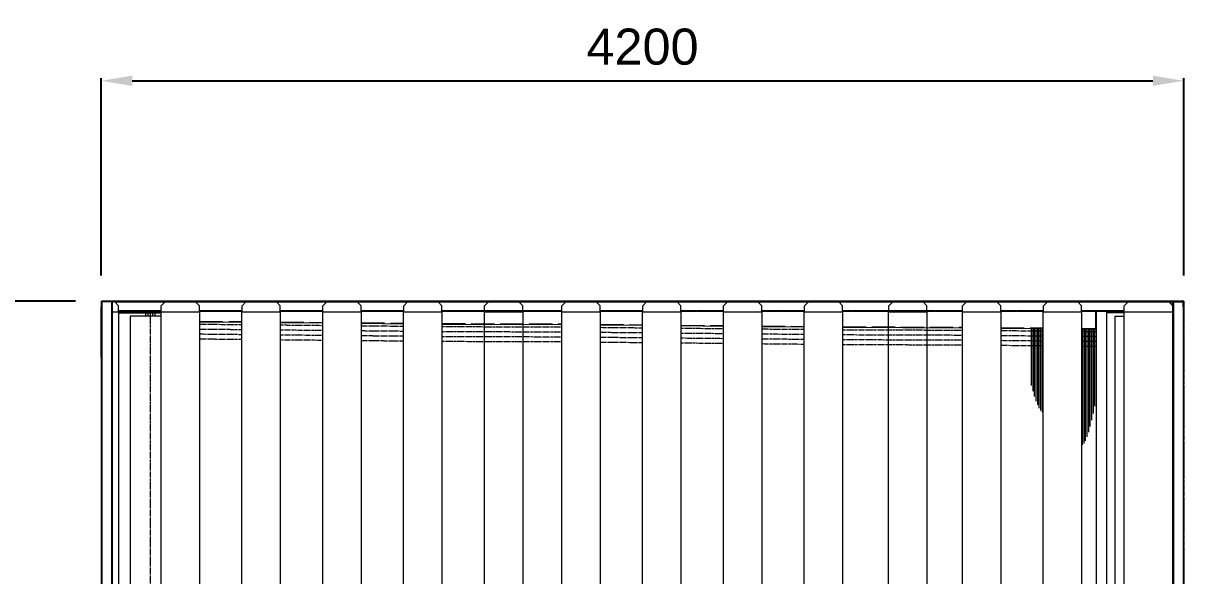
# Model space of a CAD drawing. Header units: millimetres. Extents: x -17070 to 43320, y -291348 to 36448.
# Drawn here: x 15318 to 19821, y 24669 to 26813 of the extents above; entities that cross this region are included whole.
import ezdxf

# ---------------------------------------------------------------- set-up
doc = ezdxf.new("R2010")
doc.units = ezdxf.units.MM
for name, pattern in [('CENTER', [2, 1.25, -0.25, 0.25, -0.25]), ('DASHED', [15, 12, -3]), ('HIDDEN', [0.375, 0.25, -0.125]), ('HIDDENX2', [0.75, 0.5, -0.25])]:
    doc.linetypes.add(name, pattern=pattern)
doc.layers.add('center', color=1, linetype='CENTER')
doc.layers.add('HIDD', color=2, linetype='HIDDENX2')
doc.styles.get("Standard").update_dxf_attribs({"font": 'arial.ttf'})
doc.dimstyles.new('1.40', dxfattribs={"dimscale": 20, "dimtxt": 1.5, "dimasz": 1, "dimexe": 0.5, "dimexo": 0.5, "dimgap": 0.5, "dimtad": 1, "dimdec": 0, "dimzin": 0, "dimdsep": 46, "dimtxsty": 'Standard', "dimcen": 0, "dimclrd": 2, "dimclre": 2, "dimclrt": 3, "dimadec": 0, "dimazin": 0, "dimtfac": 1, "dimtdec": 0, "dimtmove": 0, "dimatfit": 0, "dimfxl": 1, "dimtolj": 1, "dimtzin": 0, "dimlwd": -1, "dimlwe": -1, "dimarcsym": 0})

# ---------------------------------------------------------------- blocks, each defined once
blk = doc.blocks.new('*D566')
at = {"color": 2, "transparency": 16777216}
for p, q in [((15620.7, 25834.8), (15620.7, 26600)), ((15740.7, 26590), (19700.7, 26590)), ((19820.7, 25834.8), (19820.7, 26600))]:
    blk.add_line(p, q, dxfattribs=at)
for points in [[(15740.7, 26610), (15740.7, 26570), (15620.7, 26590)], [(19700.7, 26610), (19700.7, 26570), (19820.7, 26590)]]:
    blk.add_solid(points, dxfattribs=at)
at = {"layer": 'Defpoints', "color": 0, "transparency": 16777216}
for p in [(19820.7, 26590), (15620.7, 25734.8), (19820.7, 25734.8)]:
    blk.add_point(p, dxfattribs=at)
at = {"color": 3, "lineweight": 20, "transparency": 16777216, "insert": (17720.7, 26721.5), "char_height": 140, "attachment_point": 5}
blk.add_mtext('\\A1;4200', dxfattribs=at)
blk = doc.blocks.new('*D567')
at = {"color": 2, "transparency": 16777216}
for p, q in [((15520.7, 25734.8), (14822.2, 25734.8)), ((14832.2, 25614.8), (14832.2, 22254.8)), ((15520.7, 22134.8), (14822.2, 22134.8))]:
    blk.add_line(p, q, dxfattribs=at)
for points in [[(14812.2, 25614.8), (14852.2, 25614.8), (14832.2, 25734.8)], [(14812.2, 22254.8), (14852.2, 22254.8), (14832.2, 22134.8)]]:
    blk.add_solid(points, dxfattribs=at)
at = {"layer": 'Defpoints', "color": 0, "transparency": 16777216}
for p in [(15620.7, 25734.8), (14832.2, 22134.8), (15620.7, 22134.8)]:
    blk.add_point(p, dxfattribs=at)
at = {"color": 3, "lineweight": 20, "transparency": 16777216, "insert": (14700.7, 23934.8), "char_height": 140, "attachment_point": 5, "rotation": 90}
blk.add_mtext('\\A1;3600', dxfattribs=at)
blk = doc.blocks.new('3')
at = {"color": 7, "lineweight": 20, "ltscale": 0.081667}
for p, q in [((15620.7, 25516.8), (15620.7, 25712.8)), ((19820.7, 25516.8), (19820.7, 25712.8))]:
    blk.add_line(p, q, dxfattribs=at)
at = {"color": 7, "lineweight": 20, "ltscale": 0.014667}
blk.add_line((15659.3, 25732.8), (15624.1, 25732.8), dxfattribs=at)
at = {"lineweight": 20}
for p, q in [((15662.7, 25734.8), (15662.7, 25694.8)), ((15672.9, 25731.8), (15662.7, 25731.8)), ((15687.9, 25716.8), (15672.9, 25731.8)), ((15687.9, 25691.8), (15687.9, 25716.8)), ((15853.5, 25716.8), (15868.5, 25731.8)), ((15853.5, 25691.8), (15853.5, 25716.8)), ((15868.5, 25731.8), (15986.5, 25731.8)), ((16001.5, 25716.8), (15986.5, 25731.8)), ((16001.5, 25691.8), (16001.5, 25716.8)), ((16167.1, 25716.8), (16182.1, 25731.8)), ((16167.1, 25691.8), (16167.1, 25716.8)), ((16182.1, 25731.8), (16300.1, 25731.8)), ((16315.1, 25716.8), (16300.1, 25731.8)), ((16315.1, 25691.8), (16315.1, 25716.8)), ((16480.8, 25716.8), (16495.8, 25731.8)), ((16480.8, 25691.8), (16480.8, 25716.8)), ((16495.8, 25731.8), (16613.8, 25731.8)), ((16628.8, 25716.8), (16613.8, 25731.8)), ((16628.8, 25691.8), (16628.8, 25716.8)), ((16794.4, 25716.8), (16809.4, 25731.8)), ((16794.4, 25691.8), (16794.4, 25716.8)), ((16809.4, 25731.8), (16927.4, 25731.8)), ((16942.4, 25716.8), (16927.4, 25731.8)), ((16942.4, 25691.8), (16942.4, 25716.8)), ((17108.1, 25716.8), (17123.1, 25731.8)), ((17108.1, 25691.8), (17108.1, 25716.8)), ((17123.1, 25731.8), (17241.1, 25731.8)), ((17256.1, 25716.8), (17241.1, 25731.8)), ((17256.1, 25691.8), (17256.1, 25716.8)), ((17408.1, 25716.8), (17423.1, 25731.8)), ((17408.1, 25691.8), (17408.1, 25716.8)), ((17423.1, 25731.8), (17541.1, 25731.8)), ((17556.1, 25716.8), (17541.1, 25731.8)), ((17556.1, 25691.8), (17556.1, 25716.8)), ((17721.7, 25716.8), (17736.7, 25731.8)), ((17721.7, 25691.8), (17721.7, 25716.8)), ((17736.7, 25731.8), (17854.7, 25731.8)), ((17869.7, 25716.8), (17854.7, 25731.8)), ((17869.7, 25691.8), (17869.7, 25716.8)), ((18035.4, 25716.8), (18050.4, 25731.8)), ((18035.4, 25691.8), (18035.4, 25716.8)), ((18050.4, 25731.8), (18168.4, 25731.8)), ((18183.4, 25716.8), (18168.4, 25731.8)), ((18183.4, 25691.8), (18183.4, 25716.8)), ((18349, 25716.8), (18364, 25731.8)), ((18349, 25691.8), (18349, 25716.8)), ((18364, 25731.8), (18482, 25731.8)), ((18497, 25716.8), (18482, 25731.8)), ((18497, 25691.8), (18497, 25716.8)), ((18676.3, 25716.8), (18691.3, 25731.8)), ((18676.3, 25691.8), (18676.3, 25716.8)), ((18691.3, 25731.8), (18809.3, 25731.8)), ((18824.3, 25716.8), (18809.3, 25731.8)), ((18824.3, 25691.8), (18824.3, 25716.8)), ((18962.7, 25716.8), (18977.7, 25731.8)), ((18962.7, 25691.8), (18962.7, 25716.8)), ((18977.7, 25731.8), (19095.7, 25731.8)), ((19110.7, 25716.8), (19095.7, 25731.8)), ((19110.7, 25691.8), (19110.7, 25716.8)), ((19276.3, 25716.8), (19291.3, 25731.8)), ((19276.3, 25691.8), (19276.3, 25716.8)), ((19291.3, 25731.8), (19409.3, 25731.8)), ((19424.3, 25716.8), (19409.3, 25731.8)), ((19424.3, 25691.8), (19424.3, 25716.8)), ((19589.9, 25716.8), (19604.9, 25731.8)), ((19589.9, 25691.8), (19589.9, 25716.8)), ((19604.9, 25731.8), (19762.7, 25731.8)), ((19777.7, 25716.8), (19762.7, 25731.8)), ((19777.7, 25691.8), (19777.7, 25716.8)), ((15688.9, 25691.8), (15662.7, 25691.8)), ((15688.9, 22250.8), (15688.9, 25691.8)), ((15852.5, 22250.8), (15852.5, 25691.8)), ((16002.5, 25691.8), (15852.5, 25691.8)), ((16002.5, 22250.8), (16002.5, 25691.8)), ((16166.1, 22250.8), (16166.1, 25691.8)), ((16316.1, 25691.8), (16166.1, 25691.8)), ((16316.1, 22250.8), (16316.1, 25691.8)), ((16479.8, 22250.8), (16479.8, 25691.8)), ((16629.8, 25691.8), (16479.8, 25691.8)), ((16629.8, 22250.8), (16629.8, 25691.8)), ((16793.4, 22250.8), (16793.4, 25691.8)), ((16943.4, 25691.8), (16793.4, 25691.8)), ((16943.4, 22250.8), (16943.4, 25691.8)), ((17107.1, 22250.8), (17107.1, 25691.8)), ((17257.1, 25691.8), (17107.1, 25691.8)), ((17257.1, 22250.8), (17257.1, 25691.8)), ((17407.1, 22250.8), (17407.1, 25691.8)), ((17557.1, 25691.8), (17407.1, 25691.8)), ((17557.1, 22250.8), (17557.1, 25691.8)), ((17720.7, 22250.8), (17720.7, 25691.8)), ((17870.7, 25691.8), (17720.7, 25691.8)), ((17870.7, 22250.8), (17870.7, 25691.8)), ((18034.4, 22250.8), (18034.4, 25691.8)), ((18184.4, 25691.8), (18034.4, 25691.8)), ((18184.4, 22250.8), (18184.4, 25691.8)), ((18348, 22250.8), (18348, 25691.8)), ((18498, 25691.8), (18348, 25691.8)), ((18498, 22250.8), (18498, 25691.8)), ((18675.3, 22250.8), (18675.3, 25691.8)), ((18825.3, 25691.8), (18675.3, 25691.8)), ((18825.3, 22250.8), (18825.3, 25691.8)), ((18961.7, 22250.8), (18961.7, 25691.8)), ((19111.7, 25691.8), (18961.7, 25691.8)), ((19111.7, 22250.8), (19111.7, 25691.8)), ((19275.3, 22250.8), (19275.3, 25691.8)), ((19425.3, 25691.8), (19275.3, 25691.8)), ((19425.3, 22250.8), (19425.3, 25691.8)), ((19588.9, 22250.8), (19588.9, 25691.8)), ((19588.9, 25691.8), (19589.9, 25691.8)), ((19778.7, 25691.8), (19588.9, 25691.8)), ((19778.7, 22250.8), (19778.7, 25691.8)), ((15662.7, 22134.8), (15662.7, 24694.8))]:
    blk.add_line(p, q, dxfattribs=at)
at = {"color": 7, "lineweight": 20, "ltscale": 0.097167}
for p, q in [((15662.7, 25498.2), (15662.7, 25731.4)), ((19778.7, 25498.2), (19778.7, 25731.4)), ((19778.7, 25498.2), (19778.7, 25731.4))]:
    blk.add_line(p, q, dxfattribs=at)
at = {"color": 7, "lineweight": 20, "ltscale": 0.000125672}
blk.add_line((15665, 25732.8), (15664.7, 25732.8), dxfattribs=at)
at = {"color": 7, "lineweight": 20, "ltscale": 0.00012559}
blk.add_line((15665, 25732.8), (15664.7, 25732.8), dxfattribs=at)
at = {"color": 7, "lineweight": 20, "ltscale": 4.99865e-05}
blk.add_line((15668, 25734.8), (15668.1, 25734.8), dxfattribs=at)
at = {"color": 7, "lineweight": 20, "ltscale": 1.75167e-05}
blk.add_line((15668.1, 25734.8), (15668.1, 25734.8), dxfattribs=at)
at = {"color": 7, "lineweight": 20}
for p, q in [((19773.3, 25734.8), (15668.1, 25734.8)), ((15868.1, 25731.4), (15673.3, 25731.4)), ((16181.7, 25731.4), (15986.9, 25731.4)), ((16495.4, 25731.4), (16300.5, 25731.4)), ((16809, 25731.4), (16614.2, 25731.4)), ((17422.7, 25731.4), (16927.8, 25731.4)), ((17736.3, 25731.4), (17541.5, 25731.4)), ((18050, 25731.4), (17855.1, 25731.4)), ((18363.6, 25731.4), (18168.8, 25731.4)), ((18977.3, 25731.4), (18482.4, 25731.4)), ((19290.9, 25731.4), (19096.1, 25731.4)), ((19604.5, 25731.4), (19409.7, 25731.4)), ((19775, 25731.4), (19763.1, 25731.4)), ((15687.9, 25698.2), (15853.5, 25698.2)), ((15687.9, 25692.8), (15853.5, 25692.8)), ((15688.9, 25689.4), (15852.5, 25689.4)), ((16001.5, 25698.2), (16167.1, 25698.2)), ((16315.1, 25698.2), (16480.8, 25698.2)), ((16628.8, 25698.2), (16794.4, 25698.2)), ((16942.4, 25698.2), (17408.1, 25698.2)), ((17556.1, 25698.2), (17721.7, 25698.2)), ((17869.7, 25698.2), (18035.4, 25698.2)), ((18183.4, 25698.2), (18349, 25698.2)), ((18497, 25698.2), (18962.7, 25698.2)), ((19110.7, 25698.2), (19276.3, 25698.2)), ((19424.3, 25698.2), (19589.9, 25698.2)), ((19520.7, 25694.8), (19589.9, 25694.8)), ((19589.9, 25693.2), (19520.7, 25693.2)), ((19589.9, 25692.8), (19520.7, 25692.8)), ((19588.9, 25689.4), (19520.7, 25689.4)), ((19778.7, 22639.6), (19778.7, 25561.9)), ((15662.7, 25498.2), (15662.7, 22639.6))]:
    blk.add_line(p, q, dxfattribs=at)
at = {"color": 7, "lineweight": 20, "ltscale": 1.55221e-05}
blk.add_line((15668.1, 25734.8), (15668.1, 25734.8), dxfattribs=at)
at = {"color": 7, "lineweight": 20, "ltscale": 4.33485e-05}
blk.add_line((15670, 25734.8), (15670.1, 25734.8), dxfattribs=at)
at = {"color": 7, "lineweight": 20, "ltscale": 4.06755e-05}
blk.add_line((15670, 25734.8), (15670.1, 25734.8), dxfattribs=at)
at = {"color": 7, "lineweight": 20, "ltscale": 3.95576e-05}
blk.add_line((15670, 25734.8), (15670.1, 25734.8), dxfattribs=at)
at = {"color": 7, "lineweight": 20, "ltscale": 3.00579e-05}
blk.add_line((15670.1, 25734.8), (15670.1, 25734.8), dxfattribs=at)
at = {"color": 7, "lineweight": 20, "ltscale": 1.78003e-05}
blk.add_line((15670.1, 25734.8), (15670.1, 25734.8), dxfattribs=at)
at = {"color": 7, "lineweight": 20, "ltscale": 1.24791e-05}
blk.add_line((15670.1, 25734.8), (15670.1, 25734.8), dxfattribs=at)
at = {"color": 7, "lineweight": 20, "ltscale": 2.871e-05}
blk.add_line((15670.1, 25734.8), (15670.1, 25734.8), dxfattribs=at)
at = {"color": 7, "lineweight": 20, "ltscale": 0.013833}
blk.add_line((19775, 25731.4), (19775, 25719.5), dxfattribs=at)
at = {"color": 7, "lineweight": 20, "ltscale": 0.014417}
blk.add_line((19776.7, 25717.8), (19776.7, 25731.4), dxfattribs=at)
at = {"color": 7, "lineweight": 20, "ltscale": 0.015}
blk.add_line((19777.2, 25732.8), (19777.2, 25717.3), dxfattribs=at)
at = {"color": 7, "lineweight": 20, "ltscale": 0.007958}
blk.add_line((19818.7, 25712.8), (19818.7, 25731.9), dxfattribs=at)
at = {"color": 7, "lineweight": 20, "ltscale": 0.000832424}
blk.add_line((19820.7, 25712.8), (19820.7, 25714.8), dxfattribs=at)
at = {"color": 7, "lineweight": 20, "ltscale": 0.053167}
blk.add_line((15662.7, 25689.4), (15662.7, 25561.8), dxfattribs=at)
at = {"lineweight": 20, "ltscale": 7.5}
for p, q in [((15732.9, 25676.8), (15732.9, 23968.6)), ((15852.5, 25676.8), (15732.9, 25676.8)), ((15792.7, 25689.4), (15792.7, 25676.8)), ((15828.7, 25676.8), (15792.7, 25676.8)), ((15801.8, 25689.4), (15801.8, 25676.8)), ((15819.7, 25689.4), (15819.7, 25676.8)), ((15828.7, 25689.4), (15828.7, 25676.8)), ((16167.1, 25696.8), (16001.5, 25696.8)), ((16480.8, 25696.8), (16315.1, 25696.8)), ((16794.4, 25696.8), (16628.8, 25696.8)), ((17408.1, 25696.8), (16942.4, 25696.8)), ((17721.7, 25696.8), (17556.1, 25696.8)), ((18035.4, 25696.8), (17869.7, 25696.8)), ((18349, 25696.8), (18183.4, 25696.8)), ((18962.7, 25696.8), (18497, 25696.8)), ((19276.3, 25696.8), (19110.7, 25696.8)), ((19520.7, 25696.8), (19424.3, 25696.8)), ((19480.7, 25696.8), (19480.7, 22186.2)), ((19520.7, 25696.8), (19520.7, 23958.5)), ((19552.9, 25676.8), (19552.9, 23968.6)), ((19552.9, 25676.8), (19588.9, 25676.8)), ((16002.5, 25655.2), (16166.1, 25653.6)), ((16316.1, 25652.2), (16479.8, 25650.5)), ((16629.8, 25649.1), (16793.4, 25647.4)), ((16943.4, 25646), (17407.1, 25644.3)), ((17557.1, 25642.9), (17720.7, 25641.3)), ((17870.7, 25639.8), (18034.4, 25638.2)), ((18184.4, 25636.7), (18348, 25635.1)), ((18498, 25633.6), (18961.7, 25632)), ((19111.7, 25630.5), (19275.3, 25628.9)), ((19425.3, 25627.4), (19480.7, 25626.8))]:
    blk.add_line(p, q, dxfattribs=at)
at = {"color": 1, "linetype": 'CENTER', "lineweight": 20, "ltscale": 7.5}
for p, q in [((15810.7, 25689.4), (15810.7, 23968.6)), ((16002.5, 25645.7), (16166.1, 25644.1)), ((16002.5, 25626.7), (16166.1, 25625.1)), ((16316.1, 25642.6), (16479.8, 25641)), ((16316.1, 25623.6), (16479.8, 25622)), ((16629.8, 25639.5), (16793.4, 25637.9)), ((16943.4, 25636.4), (17407.1, 25634.8)), ((17557.1, 25633.3), (17720.7, 25631.7)), ((17870.7, 25630.2), (18034.4, 25628.6)), ((18184.4, 25627.1), (18348, 25625.5)), ((18498, 25624.1), (18961.7, 25622.4)), ((16002.5, 25607.6), (16166.1, 25606)), ((16002.5, 25588.6), (16166.1, 25587)), ((16316.1, 25604.5), (16479.8, 25602.9)), ((16316.1, 25585.5), (16479.8, 25583.9)), ((16629.8, 25620.5), (16793.4, 25618.9)), ((16629.8, 25601.4), (16793.4, 25599.8)), ((16629.8, 25582.4), (16793.4, 25580.8)), ((16943.4, 25617.4), (17407.1, 25615.8)), ((16943.4, 25598.3), (17407.1, 25596.7)), ((16943.4, 25579.3), (17407.1, 25577.7)), ((17557.1, 25614.3), (17720.7, 25612.7)), ((17557.1, 25595.2), (17720.7, 25593.6)), ((17870.7, 25611.2), (18034.4, 25609.6)), ((17870.7, 25592.1), (18034.4, 25590.5)), ((18184.4, 25608.1), (18348, 25606.5)), ((18184.4, 25589), (18348, 25587.4)), ((18498, 25605), (18961.7, 25603.4)), ((18498, 25586), (18961.7, 25584.3)), ((19111.7, 25621), (19275.3, 25619.3)), ((19111.7, 25601.9), (19275.3, 25600.3)), ((19111.7, 25582.9), (19275.3, 25581.2)), ((19425.3, 25617.9), (19480.6, 25617.3)), ((19425.3, 25598.8), (19480.4, 25598.3)), ((19425.3, 25579.8), (19480.3, 25579.2)), ((17557.1, 25576.2), (17720.7, 25574.6)), ((17870.7, 25573.1), (18034.4, 25571.5)), ((18184.4, 25570), (18348, 25568.4)), ((18498, 25566.9), (18961.7, 25565.3)), ((19111.7, 25563.8), (19275.3, 25562.2)), ((19425.3, 25560.7), (19480.1, 25560.2))]:
    blk.add_line(p, q, dxfattribs=at)
at = {"color": 6, "linetype": 'DASHED', "lineweight": 20, "ltscale": 7.5}
for p, q in [((16167.1, 25694.8), (16001.5, 25694.8)), ((16480.8, 25694.8), (16315.1, 25694.8)), ((16794.4, 25694.8), (16628.8, 25694.8)), ((17408.1, 25694.8), (16942.4, 25694.8)), ((17721.7, 25694.8), (17556.1, 25694.8)), ((18035.4, 25694.8), (17869.7, 25694.8)), ((18349, 25694.8), (18183.4, 25694.8)), ((18962.7, 25694.8), (18497, 25694.8)), ((19276.3, 25694.8), (19110.7, 25694.8)), ((19480.7, 25694.8), (19424.3, 25694.8)), ((19478.7, 25696.8), (19478.7, 25626.9)), ((16002.5, 25657.2), (16166.1, 25655.6)), ((16316.1, 25654.2), (16479.8, 25652.5)), ((16629.8, 25651.1), (16793.4, 25649.4)), ((16943.4, 25648), (17407.1, 25646.3)), ((17557.1, 25644.9), (17720.7, 25643.3)), ((17870.7, 25641.8), (18034.4, 25640.2)), ((18184.4, 25638.7), (18348, 25637.1)), ((18498, 25635.6), (18961.7, 25634)), ((19111.7, 25632.5), (19275.3, 25630.9)), ((19425.3, 25629.4), (19480.7, 25628.8))]:
    blk.add_line(p, q, dxfattribs=at)
at = {"color": 7, "lineweight": 20, "ltscale": 0.000625612}
blk.add_line((19778.7, 25696.8), (19777.7, 25696.8), dxfattribs=at)
at = {"color": 5, "lineweight": 20, "ltscale": 7.5}
for p, q in [((19228.7, 25629.9), (19228.7, 25407.3)), ((19234.7, 25629.9), (19234.7, 25385)), ((19240.7, 25629.8), (19240.7, 25365)), ((19246.7, 25629.7), (19246.7, 25347.3)), ((19252.7, 25629.6), (19252.7, 25332.2)), ((19258.7, 25629.6), (19258.7, 25320)), ((19264.7, 25629.5), (19264.7, 25310.7)), ((19270.7, 25629.4), (19270.7, 25304.5)), ((19426.7, 25627.5), (19426.7, 25177.1)), ((19432.7, 25627.4), (19432.7, 25182.3)), ((19438.7, 25627.4), (19438.7, 25192.9)), ((19444.7, 25627.3), (19444.7, 25208)), ((19450.7, 25627.2), (19450.7, 25226.8)), ((19456.7, 25627.1), (19456.7, 25248.7)), ((19462.7, 25627.1), (19462.7, 25273.1)), ((19468.7, 25627), (19468.7, 25299.6)), ((19474.7, 25626.9), (19474.7, 25327.8))]:
    blk.add_line(p, q, dxfattribs=at)
at = {"color": 7, "lineweight": 20, "ltscale": 0.352083}
blk.add_line((15620.7, 25516.8), (15620.7, 24671.8), dxfattribs=at)
at = {"color": 7, "lineweight": 20}
for centre, start, end in [((16538.3, 25731.4), 89.1059, 90), ((16546.6, 25731.4), 90, 90.8941), ((19775.3, 25698.2), 314.9077, 335.6837)]:
    blk.add_arc(centre, 3.4, start, end, dxfattribs=at)
at = {"layer": 'center', "lineweight": 20}
for p, q in [((19820.7, 25734.8), (15620.7, 25734.8)), ((15620.7, 25734.8), (15620.7, 24694.8)), ((15620.7, 25734.8), (15620.7, 22134.8)), ((15662.7, 25734.8), (15662.7, 22134.8)), ((19778.7, 25734.8), (19778.7, 22134.8)), ((19820.7, 25734.8), (19820.7, 24694.8)), ((19820.7, 25734.8), (19820.7, 22134.8)), ((15853.5, 25694.8), (15687.9, 25694.8)), ((16167.1, 25694.8), (16001.5, 25694.8)), ((16480.8, 25694.8), (16315.1, 25694.8)), ((16794.4, 25694.8), (16628.8, 25694.8)), ((17408.1, 25694.8), (16942.4, 25694.8)), ((17721.7, 25694.8), (17556.1, 25694.8)), ((18035.4, 25694.8), (17869.7, 25694.8)), ((18349, 25694.8), (18183.4, 25694.8)), ((18962.7, 25694.8), (18497, 25694.8)), ((19276.3, 25694.8), (19110.7, 25694.8)), ((19589.9, 25694.8), (19424.3, 25694.8)), ((19778.7, 25694.8), (19777.7, 25694.8))]:
    blk.add_line(p, q, dxfattribs=at)
at = {"layer": 'HIDD', "linetype": 'HIDDEN', "lineweight": 20}
for p, q in [((15660.7, 25732.8), (15622.7, 25732.8)), ((15622.7, 25732.8), (15622.7, 22136.8)), ((15660.7, 25732.8), (15660.7, 22136.8)), ((19778.7, 25732.8), (15664.7, 25732.8)), ((15664.7, 25732.8), (15664.7, 25731.8)), ((19776.7, 25732.8), (19776.7, 25717.8)), ((19780.7, 25732.6), (19818.7, 25732.6)), ((19780.7, 25732.6), (19780.7, 22136.8)), ((19818.7, 25732.6), (19818.7, 22262)), ((15853.5, 25696.8), (15687.9, 25696.8)), ((16167.1, 25696.8), (16001.5, 25696.8)), ((16480.8, 25696.8), (16315.1, 25696.8)), ((16794.4, 25696.8), (16628.8, 25696.8)), ((17408.1, 25696.8), (16942.4, 25696.8)), ((17721.7, 25696.8), (17556.1, 25696.8)), ((18035.4, 25696.8), (17869.7, 25696.8)), ((18349, 25696.8), (18183.4, 25696.8)), ((18962.7, 25696.8), (18497, 25696.8)), ((19276.3, 25696.8), (19110.7, 25696.8)), ((19589.9, 25696.8), (19424.3, 25696.8))]:
    blk.add_line(p, q, dxfattribs=at)

msp = doc.modelspace()

# ---------------------------------------------------------------- block references
msp.add_blockref('3', (0, 0))

# ---------------------------------------------------------------- dimensions: what is measured, and where the dimension line sits
at = {"lineweight": 20}
dim = msp.add_linear_dim(base=(19820.7, 26590), p1=(15620.7, 25734.8), p2=(19820.7, 25734.8), dimstyle='1.40', override={"dimtxt": 7, "dimasz": 6, "dimexo": 5, "dimgap": 3}, dxfattribs=at)
dim.commit()
dim.dimension.update_dxf_attribs({"geometry": '*D566', "text_midpoint": (17720.7, 26721.5)})
dim = msp.add_linear_dim(base=(14832.2, 22134.8), p1=(15620.7, 25734.8), p2=(15620.7, 22134.8), angle=90, dimstyle='1.40', override={"dimtxt": 7, "dimasz": 6, "dimexo": 5, "dimgap": 3}, dxfattribs=at)
dim.commit()
dim.dimension.update_dxf_attribs({"geometry": '*D567', "text_midpoint": (14700.7, 23934.8)})

doc.saveas('drawing.dxf')
